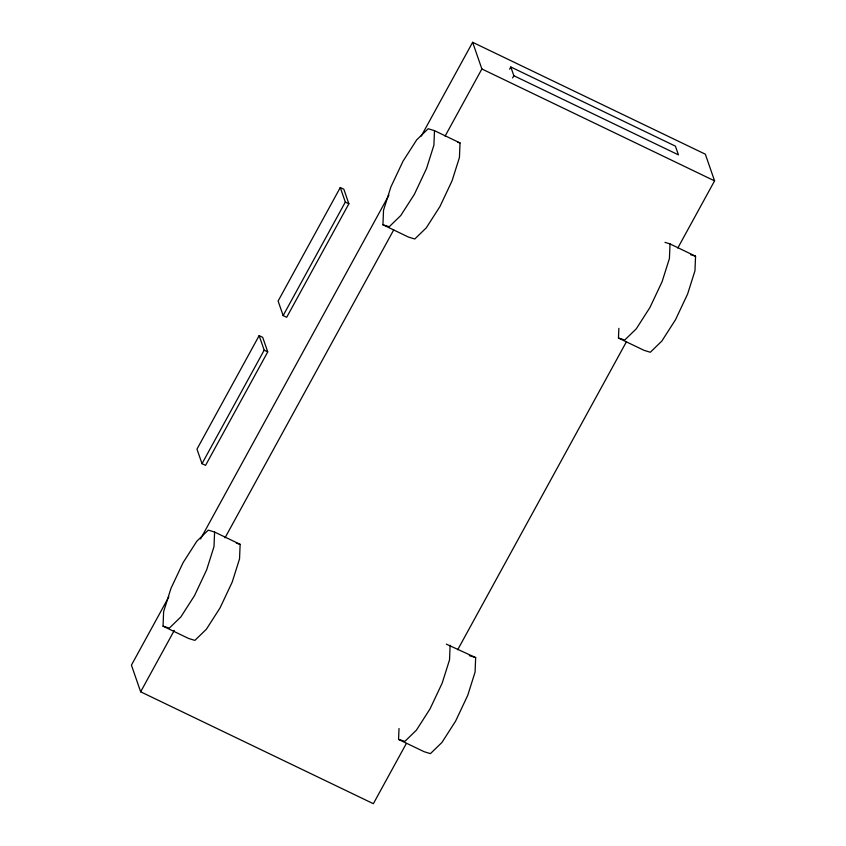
<?xml version="1.0" encoding="UTF-8"?>
<svg xmlns="http://www.w3.org/2000/svg" width="846" height="846" viewBox="0 0 846 846"><rect width="100%" height="100%" fill="white"/><g stroke="black" fill="none" stroke-linecap="round" stroke-linejoin="round"><path stroke-width="1.27" d="M163.035 626.167L163.627 611.616L170.977 588.361L183.106 562.622L196.758 541.303L208.285 530.114L214.598 532.049L240.137 544.338L239.534 558.878L232.185 582.143L220.066 607.883L206.403 629.202L194.887 640.39L188.573 638.455L163.035 626.167L169.337 628.113L180.864 616.924L194.527 595.605L206.646 569.866L213.996 546.601L214.598 532.049M382.931 224.782L383.524 210.242L390.873 186.977L403.003 161.237L416.655 139.918L428.182 128.729L434.495 130.665L460.034 142.953L459.431 157.504L452.081 180.758L439.962 206.498L426.299 227.817L414.773 239.006L408.47 237.07L382.931 224.782L389.234 226.728L400.761 215.54L414.424 194.22L426.543 168.481L433.892 145.216L434.495 130.665M446.339 644.144L475.664 657.585L475.071 672.136L467.722 695.401L455.592 721.141L441.94 742.46L430.413 753.649L424.11 751.703L398.561 739.425L399.016 728.512M450.125 645.308L449.533 659.859L442.183 683.113L430.054 708.853L416.401 730.172L404.874 741.36L398.561 739.425M664.977 242.368L670.021 243.923L695.56 256.201L694.968 270.752L687.618 294.017L675.489 319.756L661.836 341.075L650.31 352.264L643.996 350.318L618.458 338.04L618.86 328.343M670.021 243.923L669.429 258.474L662.08 281.739L649.95 307.468L636.298 328.798L624.771 339.986L618.458 338.04M259.151 335.629L196.97 449.12L202.014 463.671L205.557 465.374L267.738 351.883L262.694 337.332L259.151 335.629L264.185 350.181L267.738 351.883M340.282 187.526L278.112 301.028L283.146 315.579L286.688 317.282L348.869 203.791L343.836 189.24L340.282 187.526L345.327 202.078L348.869 203.791M202.014 463.671L264.185 350.181M283.146 315.579L345.327 202.078M168.84 596.832L131.426 665.136L140.658 691.806L373.361 803.7L406.334 743.497M200.555 538.944L388.927 195.119M421.266 136.069L472.639 42.3L705.342 154.194L714.574 180.864L677.794 248.015M140.658 691.806L174.276 630.45M225.015 537.834L393.718 229.89M445.091 136.121L481.882 68.97L472.639 42.3M509.599 69.203L510.815 66.993L675.404 146.136L678.429 154.86L513.839 75.717L510.815 66.993M512.623 77.938L513.839 75.717M457.707 649.728L626.421 341.784M457.506 142.17L460.034 142.953M690.516 254.657L695.56 256.201M236.351 543.164L240.137 544.338M469.361 655.65L475.664 657.585M481.882 68.97L714.574 180.864"/></g></svg>
